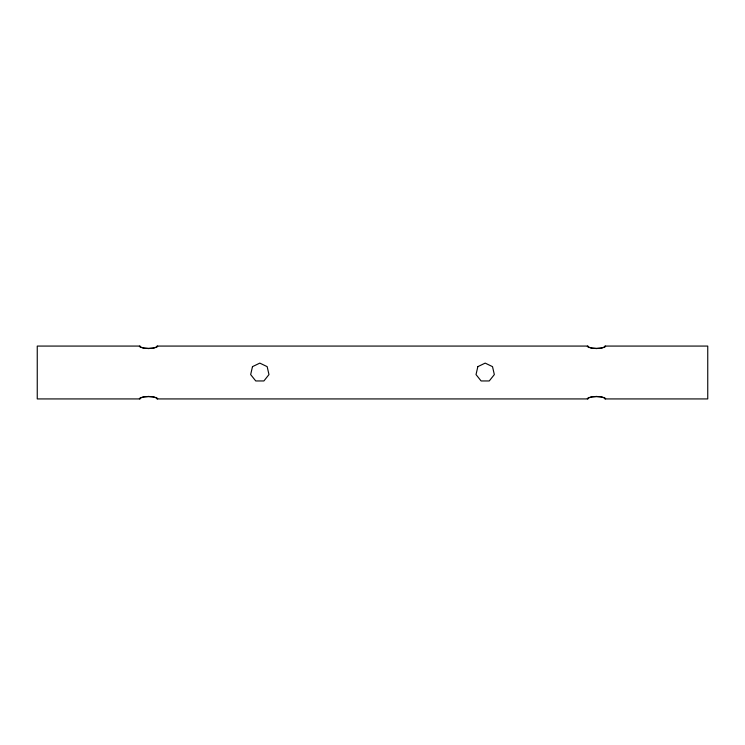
<?xml version="1.0" encoding="UTF-8"?>
<svg xmlns="http://www.w3.org/2000/svg" width="745" height="745" viewBox="0 0 745 745"><rect width="100%" height="100%" fill="white"/><g stroke="black" fill="none" stroke-linecap="round" stroke-linejoin="round"><path stroke-width="1.12" d="M141.196 347.636L139.855 346.071L139.38 346.63L144.465 348.334L152.613 348.334L157.689 346.63L157.214 346.071L155.882 347.636M139.855 346.071L37.25 346.071L37.25 398.929L139.855 398.929L141.196 397.364M155.882 397.364L157.214 398.929L157.689 398.37L152.613 396.666L144.465 396.666L139.38 398.37L139.855 398.929M589.118 347.636L587.786 346.071L587.311 346.63L592.387 348.334L600.535 348.334L605.62 346.63L605.145 346.071L603.804 347.636M157.214 398.929L587.786 398.929L589.118 397.364M603.804 397.364L605.145 398.929L605.62 398.37L600.535 396.666L592.387 396.666L587.311 398.37L587.786 398.929M154.83 347.775L148.534 348.586L142.248 347.775M142.248 397.225L148.534 396.415L154.83 397.225M602.752 347.775L596.466 348.586L590.17 347.775M590.17 397.225L596.466 396.415L602.752 397.225M157.214 346.071L587.786 346.071M605.145 346.071L707.75 346.071L707.75 398.929L605.145 398.929M252.481 366.642L250.665 374.586L255.749 380.956L263.898 380.956L268.973 374.586L267.166 366.642L259.819 363.113L252.481 366.642M477.834 366.642L476.027 374.586L481.102 380.956L489.251 380.956L494.335 374.586L492.519 366.642L485.181 363.113L477.834 366.642"/></g></svg>
